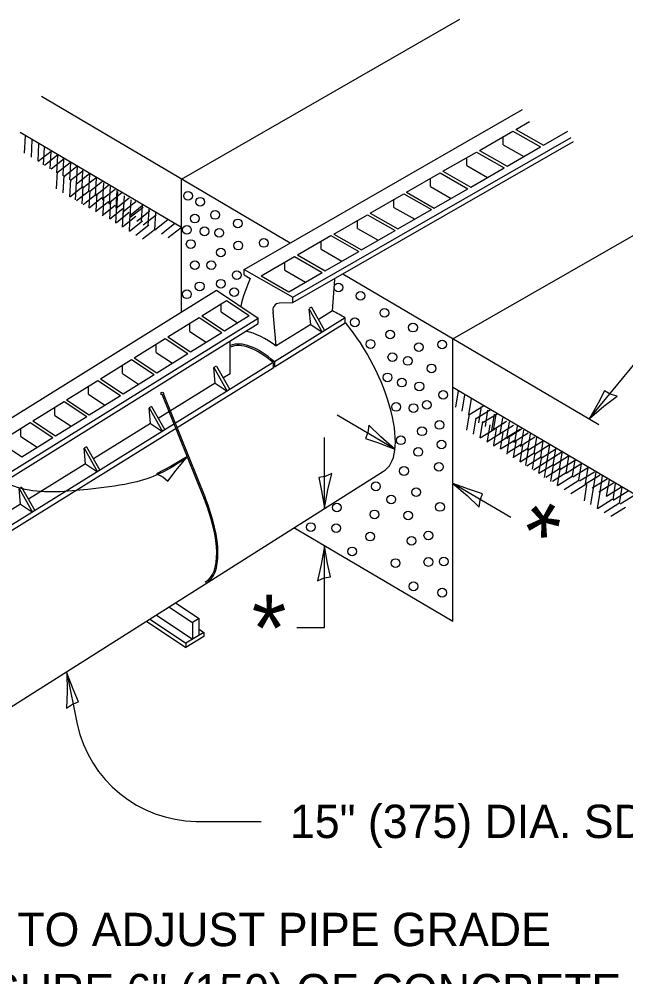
# Model space of a CAD drawing. Extents: x 99686 to 100366, y 100012 to 100452.
# Drawn here: x 100203 to 100257.5, y 100307.6 to 100393.7 of the extents above; entities that cross this region are included whole.
import ezdxf

# ---------------------------------------------------------------- set-up
doc = ezdxf.new("R2010")
doc.units = 0
for name, color, linetype in [('Design_PR_Roadway Dimensions', 7, 'Continuous'), ('Design_PR_Roadway Notes', 7, 'Continuous'), ('Level 4', 7, 'Continuous'), ('Level 43', 7, 'Continuous'), ('Level 52', 7, 'Continuous'), ('Level 53', 7, 'Continuous'), ('Level 55', 7, 'Continuous')]:
    doc.layers.add(name, color=color, linetype=linetype)

msp = doc.modelspace()

# ---------------------------------------------------------------- linework, layer by layer
at = {"layer": 'Design_PR_Roadway Notes'}
for p, q in [((100254.2, 100357.823), (100259.898, 100364.721)), ((100217.827, 100354.166), (100218.094, 100354.396)), ((100207.261, 100334.967), (100208.172, 100330.35)), ((100218.89, 100321.612), (100224.717, 100321.612))]:
    msp.add_line(p, q, dxfattribs=at)
for points in [[(100256.693, 100359.816), (100256.068, 100360.003), (100255.562, 100360.294), (100254.986, 100359.2), (100254.199, 100357.824), (100255.494, 100358.915)], [(100215.299, 100352.855), (100215.883, 100352.565), (100216.333, 100352.193), (100217.086, 100353.173), (100218.094, 100354.396), (100216.633, 100353.539)], [(100207.223, 100331.775), (100207.763, 100332.141), (100208.309, 100332.349), (100207.828, 100333.486), (100207.261, 100334.968), (100207.286, 100333.274)]]:
    msp.add_lwpolyline(points, close=True, dxfattribs=at)
msp.add_arc((100219.054, 100332.756), 11.145, 192.46833, 269.15999, dxfattribs=at)
at = {"layer": 'Level 4'}
for p, q in [((100203.461, 100381.656), (100203.546, 100383.21)), ((100204.068, 100381.298), (100204.141, 100382.863)), ((100204.674, 100380.941), (100204.749, 100382.505)), ((100204.674, 100380.941), (100205.837, 100381.859)), ((100205.164, 100380.615), (100205.248, 100382.171)), ((100205.763, 100380.255), (100205.854, 100381.813)), ((100205.259, 100380.595), (100206.424, 100381.516)), ((100205.843, 100380.25), (100207.013, 100381.174)), ((100206.368, 100379.9), (100206.457, 100381.459)), ((100206.368, 100379.9), (100207.546, 100380.814)), ((100206.916, 100379.63), (100206.997, 100381.195)), ((100207.524, 100379.273), (100207.602, 100380.835)), ((100206.327, 100378.468), (100206.408, 100380.024)), ((100206.961, 100379.55), (100208.127, 100380.465)), ((100207.549, 100379.208), (100208.716, 100380.123)), ((100208.124, 100378.921), (100208.211, 100380.478)), ((100208.624, 100378.589), (100208.707, 100380.145)), ((100206.934, 100378.109), (100207.013, 100379.666)), ((100207.537, 100377.754), (100207.619, 100379.309)), ((100208.044, 100377.481), (100208.126, 100379.035)), ((100208.124, 100378.921), (100209.292, 100379.84)), ((100208.713, 100378.579), (100209.882, 100379.493)), ((100209.229, 100378.231), (100209.313, 100379.786)), ((100209.294, 100378.23), (100210.469, 100379.148)), ((100209.837, 100377.874), (100209.913, 100379.434)), ((100210.494, 100377.455), (100210.577, 100379.01)), ((100207.537, 100377.754), (100208.701, 100378.678)), ((100208.126, 100377.409), (100209.297, 100378.321)), ((100208.649, 100377.121), (100208.732, 100378.678)), ((100209.253, 100376.765), (100209.339, 100378.319)), ((100209.837, 100377.874), (100210.996, 100378.799)), ((100210.426, 100377.531), (100211.591, 100378.444)), ((100211.099, 100377.096), (100211.177, 100378.663)), ((100211.699, 100376.739), (100211.782, 100378.304)), ((100211.748, 100376.618), (100211.824, 100378.184)), ((100208.716, 100377.063), (100209.884, 100377.978)), ((100209.253, 100376.765), (100210.416, 100377.685)), ((100209.843, 100376.42), (100211.008, 100377.334)), ((100209.906, 100376.489), (100209.989, 100378.046)), ((100210.509, 100376.134), (100210.591, 100377.698)), ((100211.004, 100377.184), (100212.181, 100378.1)), ((100211.118, 100375.776), (100211.196, 100377.339)), ((100211.699, 100376.739), (100212.867, 100377.663)), ((100212.287, 100376.393), (100213.452, 100377.315)), ((100212.353, 100376.258), (100212.428, 100377.826)), ((100212.942, 100375.911), (100213.034, 100377.468)), ((100210.424, 100376.071), (100211.599, 100376.991)), ((100211.118, 100375.776), (100212.278, 100376.696)), ((100211.664, 100375.369), (100211.753, 100376.925)), ((100212.268, 100375.009), (100212.359, 100376.565)), ((100212.876, 100376.049), (100214.038, 100376.969)), ((100212.942, 100375.911), (100214.121, 100376.826)), ((100213.532, 100375.564), (100214.702, 100376.478)), ((100213.961, 100375.488), (100214.042, 100377.045)), ((100214.564, 100375.133), (100214.651, 100376.686)), ((100211.709, 100375.429), (100212.868, 100376.35)), ((100212.288, 100375.085), (100213.456, 100376.005)), ((100212.873, 100374.653), (100212.959, 100376.205)), ((100212.873, 100374.653), (100214.042, 100375.576)), ((100214.122, 100375.22), (100215.291, 100376.134)), ((100215.168, 100374.774), (100215.252, 100376.333)), ((100215.168, 100374.774), (100216.331, 100375.698)), ((100213.464, 100374.306), (100214.632, 100375.223)), ((100214.051, 100373.96), (100215.219, 100374.876)), ((100215.761, 100374.426), (100216.927, 100375.344)), ((100216.346, 100374.085), (100217.514, 100375)), ((100242.199, 100358.839), (100242.434, 100360.304)), ((100242.782, 100358.491), (100243.021, 100359.956)), ((100243.372, 100358.141), (100243.618, 100359.606)), ((100243.372, 100358.141), (100244.696, 100358.969)), ((100243.978, 100357.786), (100245.297, 100358.614)), ((100244.269, 100357.441), (100244.503, 100358.906)), ((100244.856, 100357.093), (100245.089, 100358.558)), ((100243.201, 100356.77), (100243.437, 100358.236)), ((100243.788, 100356.424), (100244.024, 100357.889)), ((100244.377, 100356.075), (100244.619, 100357.544)), ((100244.581, 100357.43), (100245.904, 100358.255)), ((100245.444, 100356.744), (100245.676, 100358.218)), ((100245.444, 100356.744), (100246.762, 100357.578)), ((100245.597, 100356.753), (100245.839, 100358.215)), ((100246.183, 100356.404), (100246.427, 100357.869)), ((100246.771, 100356.056), (100247.014, 100357.525)), ((100244.377, 100356.075), (100245.693, 100356.901)), ((100245.038, 100355.771), (100245.278, 100357.239)), ((100245.619, 100355.431), (100245.864, 100356.891)), ((100246.033, 100356.396), (100247.369, 100357.22)), ((100246.641, 100356.041), (100247.974, 100356.865)), ((100246.771, 100356.056), (100248.101, 100356.886)), ((100247.497, 100355.664), (100247.729, 100357.136)), ((100248.081, 100355.325), (100248.316, 100356.786)), ((100244.981, 100355.718), (100246.299, 100356.55)), ((100245.588, 100355.363), (100246.907, 100356.194)), ((100246.209, 100355.083), (100246.453, 100356.543)), ((100246.209, 100355.083), (100247.539, 100355.906)), ((100246.803, 100354.618), (100247.039, 100356.091)), ((100247.373, 100355.705), (100248.707, 100356.53)), ((100247.981, 100355.349), (100249.301, 100356.174)), ((100248.664, 100354.976), (100248.913, 100356.438)), ((100248.664, 100354.976), (100249.993, 100355.798)), ((100249.239, 100354.674), (100249.473, 100356.146)), ((100249.826, 100354.334), (100250.059, 100355.799)), ((100246.817, 100354.723), (100248.146, 100355.55)), ((100247.389, 100354.278), (100247.626, 100355.74)), ((100247.419, 100354.366), (100248.742, 100355.193)), ((100247.977, 100353.929), (100248.219, 100355.391)), ((100248.497, 100353.603), (100248.733, 100355.068)), ((100249.272, 100354.618), (100250.592, 100355.444)), ((100249.877, 100354.261), (100251.199, 100355.086)), ((100250.411, 100353.985), (100250.649, 100355.45)), ((100250.939, 100353.62), (100251.176, 100355.083)), ((100247.977, 100353.929), (100249.296, 100354.756)), ((100248.582, 100353.573), (100249.903, 100354.398)), ((100249.086, 100353.254), (100249.318, 100354.72)), ((100249.673, 100352.905), (100249.918, 100354.371)), ((100250.411, 100353.985), (100251.731, 100354.813)), ((100251.008, 100353.629), (100252.338, 100354.454)), ((100251.524, 100353.27), (100251.761, 100354.734)), ((100251.616, 100353.27), (100252.946, 100354.098)), ((100252.117, 100352.921), (100252.347, 100354.394)), ((100252.677, 100352.631), (100252.919, 100354.101)), ((100249.189, 100353.218), (100250.509, 100354.04)), ((100249.673, 100352.905), (100250.993, 100353.73)), ((100250.158, 100352.504), (100250.396, 100353.97)), ((100250.276, 100352.55), (100251.601, 100353.373)), ((100250.749, 100352.155), (100250.982, 100353.619)), ((100251.338, 100351.806), (100251.577, 100353.275)), ((100252.117, 100352.921), (100253.438, 100353.754)), ((100252.721, 100352.564), (100254.039, 100353.398)), ((100253.262, 100352.288), (100253.504, 100353.753)), ((100253.848, 100351.943), (100254.088, 100353.404)), ((100250.883, 100352.191), (100252.206, 100353.016)), ((100251.338, 100351.806), (100252.656, 100352.634)), ((100253.324, 100352.214), (100254.647, 100353.04)), ((100253.848, 100351.943), (100255.179, 100352.765)), ((100254.453, 100351.585), (100255.787, 100352.405)), ((100254.576, 100351.543), (100254.808, 100353.014)), ((100255.158, 100351.2), (100255.394, 100352.666)), ((100251.941, 100351.45), (100253.264, 100352.274)), ((100252.548, 100351.091), (100253.868, 100351.924)), ((100253.751, 100350.434), (100253.984, 100351.904)), ((100254.336, 100350.089), (100254.573, 100351.555)), ((100255.061, 100351.226), (100256.379, 100352.053)), ((100255.747, 100350.854), (100255.993, 100352.315)), ((100255.747, 100350.854), (100257.072, 100351.678)), ((100256.323, 100350.518), (100256.558, 100351.981)), ((100256.911, 100350.169), (100257.144, 100351.636)), ((100254.922, 100349.741), (100255.157, 100351.208)), ((100256.351, 100350.495), (100257.674, 100351.319)), ((100256.957, 100350.139), (100258.278, 100350.964)), ((100254.922, 100349.741), (100256.248, 100350.57)), ((100255.528, 100349.385), (100256.853, 100350.211)), ((100256.136, 100349.029), (100257.454, 100349.855))]:
    msp.add_line(p, q, dxfattribs=at)
at = {"layer": 'Level 43'}
for p, q in [((100236.736, 100355.061), (100231.531, 100358.129)), ((100230.414, 100349.753), (100230.414, 100356.11)), ((100247.146, 100348.926), (100241.941, 100351.994)), ((100230.414, 100339.028), (100230.414, 100346.361)), ((100227.924, 100339.028), (100230.415, 100339.028))]:
    msp.add_line(p, q, dxfattribs=at)
for points in [[(100234.376, 100357.211), (100234.291, 100356.564), (100234.082, 100356.019), (100235.252, 100355.621), (100236.736, 100355.061), (100235.453, 100356.169)], [(100231.068, 100352.876), (100230.467, 100352.623), (100229.892, 100352.524), (100230.144, 100351.315), (100230.414, 100349.753), (100230.717, 100351.419)], [(100244.301, 100349.844), (100244.386, 100350.491), (100244.594, 100351.036), (100243.424, 100351.434), (100241.941, 100351.994), (100243.223, 100350.886)], [(100229.761, 100343.236), (100230.362, 100343.491), (100230.937, 100343.589), (100230.684, 100344.799), (100230.414, 100346.361), (100230.112, 100344.694)]]:
    msp.add_lwpolyline(points, close=True, dxfattribs=at)
at = {"layer": 'Level 52'}
for p, q in [((100217.568, 100379.336), (100242.568, 100393.711)), ((100227.319, 100373.586), (100204.973, 100386.765)), ((100223.192, 100371.216), (100248.191, 100385.586)), ((100247.586, 100383.799), (100248.814, 100384.503)), ((100217.568, 100374.985), (100203.067, 100383.534)), ((100244.318, 100381.92), (100247.332, 100383.653)), ((100247.332, 100383.653), (100249.822, 100382.228)), ((100247.586, 100383.799), (100250.074, 100382.376)), ((100250.074, 100382.376), (100252.257, 100383.63)), ((100227.568, 100368.715), (100252.567, 100383.086)), ((100227.568, 100368.234), (100252.772, 100382.728)), ((100246.454, 100382.429), (100246.454, 100383.165)), ((100241.049, 100380.038), (100244.063, 100381.77)), ((100244.063, 100381.77), (100246.552, 100380.349)), ((100244.318, 100381.92), (100246.807, 100380.499)), ((100246.454, 100382.429), (100248.311, 100381.365)), ((100246.807, 100380.499), (100249.822, 100382.228)), ((100243.183, 100380.545), (100243.183, 100381.283)), ((100237.782, 100378.159), (100240.796, 100379.893)), ((100240.796, 100379.893), (100243.284, 100378.47)), ((100241.049, 100380.038), (100243.538, 100378.616)), ((100243.183, 100380.545), (100245.042, 100379.483)), ((100243.538, 100378.616), (100246.552, 100380.349)), ((100217.568, 100367.396), (100217.568, 100379.336)), ((100239.914, 100378.666), (100239.914, 100379.403)), ((100241.941, 100364.966), (100266.939, 100379.336)), ((100237.782, 100378.159), (100240.271, 100376.736)), ((100239.914, 100378.666), (100241.776, 100377.604)), ((100240.271, 100376.736), (100243.284, 100378.47)), ((100234.509, 100376.28), (100237.523, 100378.014)), ((100236.646, 100376.789), (100236.646, 100377.525)), ((100237.523, 100378.014), (100240.012, 100376.591)), ((100236.646, 100376.789), (100238.508, 100375.725)), ((100236.998, 100374.859), (100240.012, 100376.591)), ((100231.242, 100374.401), (100234.256, 100376.134)), ((100233.378, 100374.91), (100233.378, 100375.646)), ((100234.256, 100376.134), (100236.744, 100374.713)), ((100234.509, 100376.28), (100236.998, 100374.859)), ((100233.378, 100374.91), (100235.239, 100373.846)), ((100233.731, 100372.98), (100236.744, 100374.713)), ((100227.973, 100372.524), (100230.988, 100374.256)), ((100230.988, 100374.253), (100233.476, 100372.831)), ((100231.242, 100374.401), (100233.731, 100372.98)), ((100230.106, 100373.028), (100230.106, 100373.764)), ((100230.106, 100373.028), (100231.967, 100371.965)), ((100224.704, 100370.64), (100227.719, 100372.374)), ((100227.719, 100372.374), (100230.209, 100370.953)), ((100227.973, 100372.524), (100230.462, 100371.099)), ((100230.462, 100371.099), (100233.476, 100372.831)), ((100226.837, 100371.149), (100226.837, 100371.885)), ((100223.192, 100371.216), (100227.568, 100368.715)), ((100223.192, 100370.724), (100223.192, 100371.216)), ((100223.192, 100370.724), (100223.736, 100370.413)), ((100224.704, 100370.64), (100227.194, 100369.219)), ((100226.837, 100371.149), (100228.698, 100370.085)), ((100227.194, 100369.219), (100230.209, 100370.953)), ((100255.047, 100357.239), (100232.038, 100370.806)), ((100231.126, 100367.486), (100231.326, 100370.301)), ((100169.441, 100337.468), (100220.691, 100369.341)), ((100220.691, 100369.341), (100224.443, 100366.84)), ((100227.568, 100368.223), (100227.568, 100368.715)), ((100219.376, 100367.049), (100221.599, 100368.433)), ((100221.111, 100367.393), (100221.111, 100368.129)), ((100221.599, 100368.433), (100223.633, 100367.073)), ((100227.568, 100368.223), (100226.357, 100368.188)), ((100229.224, 100367.84), (100229.007, 100367.706)), ((100229.224, 100367.84), (100230.404, 100365.718)), ((100219.376, 100367.049), (100221.416, 100365.695)), ((100221.111, 100367.393), (100222.578, 100366.415)), ((100221.416, 100365.695), (100223.633, 100367.073)), ((100226.068, 100364.339), (100225.792, 100367.388)), ((100229.162, 100366.266), (100229.033, 100367.66)), ((100229.033, 100367.66), (100230.191, 100365.58)), ((100231.126, 100367.486), (100229.928, 100366.738)), ((100173.193, 100334.968), (100224.443, 100366.84)), ((100173.193, 100334.479), (100224.443, 100366.348)), ((100216.344, 100365.163), (100219.139, 100366.903)), ((100218.312, 100365.651), (100218.312, 100366.388)), ((100219.139, 100366.903), (100221.174, 100365.545)), ((100224.443, 100366.348), (100224.443, 100366.84)), ((100232.257, 100366.868), (100225.907, 100362.923)), ((100232.257, 100366.375), (100225.907, 100362.43)), ((100229.162, 100366.266), (100226.068, 100364.339)), ((100229.162, 100366.266), (100230.191, 100365.58)), ((100232.257, 100366.375), (100232.257, 100366.868)), ((100218.312, 100365.651), (100219.777, 100364.674)), ((100218.378, 100363.808), (100221.174, 100365.545)), ((100213.308, 100363.276), (100216.103, 100365.018)), ((100215.276, 100363.765), (100215.276, 100364.5)), ((100216.103, 100365.018), (100218.142, 100363.659)), ((100216.344, 100365.163), (100218.378, 100363.808)), ((100221.939, 100361.839), (100221.939, 100364.796)), ((100241.941, 100339.564), (100241.941, 100364.966)), ((100215.276, 100363.765), (100216.744, 100362.788)), ((100215.343, 100361.918), (100218.142, 100363.659)), ((100225.787, 100362.846), (100171.328, 100328.981)), ((100210.276, 100361.39), (100213.072, 100363.131)), ((100213.072, 100363.131), (100215.107, 100361.771)), ((100213.308, 100363.276), (100215.343, 100361.918)), ((100225.787, 100362.843), (100225.787, 100362.355)), ((100225.907, 100362.923), (100225.907, 100362.43)), ((100225.787, 100362.355), (100171.309, 100328.478)), ((100212.244, 100361.878), (100212.244, 100362.615)), ((100212.244, 100361.878), (100213.708, 100360.901)), ((100220.686, 100362.533), (100220.471, 100362.399)), ((100220.596, 100361.004), (100220.471, 100362.401)), ((100220.471, 100362.401), (100221.673, 100360.288)), ((100220.691, 100362.524), (100221.887, 100360.421)), ((100221.939, 100361.839), (100221.282, 100361.433)), ((100207.239, 100359.503), (100210.036, 100361.24)), ((100210.036, 100361.24), (100212.074, 100359.885)), ((100210.276, 100361.39), (100212.311, 100360.031)), ((100212.311, 100360.031), (100215.107, 100361.771)), ((100220.596, 100361.004), (100215.476, 100357.818)), ((100220.596, 100361.004), (100221.673, 100360.288)), ((100209.207, 100359.993), (100209.207, 100360.729)), ((100266.132, 100346.348), (100241.941, 100360.614)), ((100204.203, 100357.613), (100207.004, 100359.354)), ((100207.004, 100359.354), (100209.039, 100358)), ((100207.239, 100359.503), (100209.274, 100358.144)), ((100209.207, 100359.993), (100210.671, 100359.015)), ((100209.274, 100358.144), (100212.074, 100359.885)), ((100215.823, 100359.956), (100219.564, 100350.674)), ((100215.934, 100360.011), (100219.678, 100350.721)), ((100206.176, 100358.105), (100206.176, 100358.838)), ((100214.852, 100358.909), (100214.639, 100358.775)), ((100214.763, 100357.376), (100214.639, 100358.775)), ((100214.639, 100358.775), (100215.841, 100356.66)), ((100214.852, 100358.909), (100216.059, 100356.794)), ((100204.203, 100357.613), (100206.242, 100356.259)), ((100206.176, 100358.105), (100207.639, 100357.129)), ((100206.242, 100356.259), (100209.039, 100358)), ((100201.172, 100355.726), (100203.966, 100357.466)), ((100203.138, 100356.215), (100203.138, 100356.951)), ((100203.966, 100357.466), (100206.001, 100356.109)), ((100214.763, 100357.376), (100209.643, 100354.195)), ((100214.763, 100357.376), (100215.841, 100356.66)), ((100203.138, 100356.215), (100204.603, 100355.238)), ((100203.206, 100354.371), (100206.001, 100356.109)), ((100201.172, 100355.726), (100203.206, 100354.371)), ((100209.024, 100355.281), (100208.807, 100355.148)), ((100208.936, 100353.754), (100208.807, 100355.148)), ((100208.807, 100355.148), (100210.013, 100353.036)), ((100209.024, 100355.281), (100210.226, 100353.17)), ((100208.936, 100353.754), (100203.812, 100350.566)), ((100208.936, 100353.754), (100210.013, 100353.036)), ((100175.067, 100314.721), (100235.693, 100353.093)), ((100203.193, 100351.659), (100202.979, 100351.525)), ((100203.102, 100350.126), (100202.979, 100351.525)), ((100202.979, 100351.525), (100204.181, 100349.409)), ((100203.193, 100351.659), (100204.394, 100349.543)), ((100203.102, 100350.126), (100197.983, 100346.944)), ((100203.102, 100350.126), (100204.181, 100349.409)), ((100241.941, 100339.564), (100227.638, 100347.996)), ((100217.008, 100341.265), (100219.132, 100339.851)), ((100216.429, 100340.899), (100218.543, 100339.489)), ((100214.402, 100339.619), (100217.956, 100337.253)), ((100214.697, 100339.804), (100217.956, 100337.63)), ((100215.271, 100340.166), (100218.543, 100337.989)), ((100219.132, 100339.851), (100218.543, 100339.489)), ((100218.543, 100339.489), (100218.543, 100337.989)), ((100219.132, 100338.346), (100219.132, 100339.851)), ((100219.554, 100338.603), (100217.956, 100337.63)), ((100219.132, 100338.886), (100219.554, 100338.603)), ((100219.554, 100338.603), (100219.554, 100338.229)), ((100219.554, 100338.229), (100217.956, 100337.253)), ((100217.956, 100337.63), (100217.956, 100337.253))]:
    msp.add_line(p, q, dxfattribs=at)
for centre, major_axis, ratio, start_param, end_param in [((100236.236, 100364.756), (-13.722, 0), 0.999876, 5.858175, 6.053231), ((100226.375, 100367.574), (0.613, 0), 0.999876, 1.599754, 3.454954), ((100230.052, 100353.024), (-7.826, 14.842), 0.673811, 5.444538, 5.534407), ((100231.442, 100361.152), (-4.25, 8.061), 0.399373, 3.141544, 5.196954), ((100226.201, 100355.846), (-5.055, 9.588), 0.49502, 5.486133, 5.891614), ((100226.201, 100355.846), (-4.459, 8.458), 0.427561, 5.444598, 6.229398), ((100226.201, 100355.846), (-4.391, 8.329), 0.418649, 5.457133, 6.246091), ((100215.505, 100351.081), (-4.191, 7.949), 0.390893, 3.141545, 4.460998), ((100215.505, 100351.081), (-4.25, 8.061), 0.399373, 3.141544, 4.460997)]:
    msp.add_ellipse(centre, major_axis=major_axis, ratio=ratio, start_param=start_param, end_param=end_param, dxfattribs=at)
msp.add_ellipse((100215.834, 100360.073), major_axis=(0.121, 0), ratio=0.999876, dxfattribs=at)
at = {"layer": 'Level 53'}
for centre in [(100218.144, 100377.828), (100219.238, 100377.304), (100220.57, 100376.116), (100218.763, 100375.783), (100222.614, 100375.356), (100218.049, 100374.785), (100219.619, 100374.642), (100220.95, 100374.5), (100218.383, 100373.501), (100224.944, 100373.596), (100221.093, 100372.74), (100222.662, 100373.359), (100218.763, 100371.599), (100220.237, 100371.599), (100222.519, 100370.695), (100219.19, 100369.697), (100221.093, 100369.935), (100222.282, 100369.174), (100231.65, 100369.602), (100218.049, 100368.984), (100233.646, 100368.842), (100235.786, 100367.319), (100233.124, 100366.464), (100238.355, 100365.988), (100236.31, 100365.371), (100234.55, 100364.515), (100238.878, 100364.228), (100240.97, 100364.467), (100236.5, 100363.326), (100237.879, 100362.992), (100240.019, 100362.327), (100236.073, 100361.519), (100237.356, 100361.044), (100238.925, 100360.71), (100241.065, 100359.95), (100236.833, 100358.857), (100239.591, 100359.047), (100238.403, 100358.76), (100240.733, 100357.239), (100239.163, 100356.669), (100237.261, 100355.861), (100240.923, 100355.48), (100238.83, 100354.815), (100237.546, 100353.102), (100240.685, 100353.484), (100235.026, 100351.724), (100238.64, 100351.201), (100236.405, 100350.535), (100231.506, 100349.822), (100240.78, 100349.869), (100234.884, 100349.204), (100237.926, 100349.109), (100229.177, 100348.063), (100231.459, 100347.968), (100234.503, 100347.207), (100238.213, 100346.827), (100239.734, 100347.302), (100232.886, 100345.876), (100236.785, 100344.83), (100239.734, 100344.925), (100241.113, 100344.972), (100238.403, 100342.737), (100240.97, 100342.168)]:
    msp.add_ellipse(centre, major_axis=(-0.391, 0), ratio=0.999876, dxfattribs=at)
at = {"layer": 'Level 55'}
msp.add_spline([(100217.827, 100354.166), (100215.293, 100352.721), (100212.938, 100351.998), (100209.141, 100351.454), (100203.527, 100351.454), (100200.811, 100352.36), (100196.831, 100353.99), (100193.933, 100355.798), (100190.673, 100359.059), (100188.501, 100361.229), (100186.876, 100363.399), (100184.154, 100365.934), (100181.261, 100367.928), (100178.184, 100370.279), (100174.618, 100373.11)], degree=3, dxfattribs=at)

# ---------------------------------------------------------------- texts
at = {"layer": 'Design_PR_Roadway Dimensions'}
msp.add_text('*', height=6, rotation=329.48757, dxfattribs=at).set_placement((100246.499, 100345.671))
msp.add_text('*', height=6, dxfattribs=at).set_placement((100223.867, 100335.999))
at = {"layer": 'Design_PR_Roadway Notes'}
for s, p in [('15" (375) DIA. SDR-35 PVC SEWER PIPE', (100227.303, 100320.114)), ('BLOCKS TO ADJUST PIPE GRADE', (100185.421, 100310.398)), ('AND ASSURE 6" (150) OF CONCRETE', (100185.421, 100304.898))]:
    msp.add_text(s, height=3, dxfattribs=at).set_placement(p)

doc.saveas('drawing.dxf')
